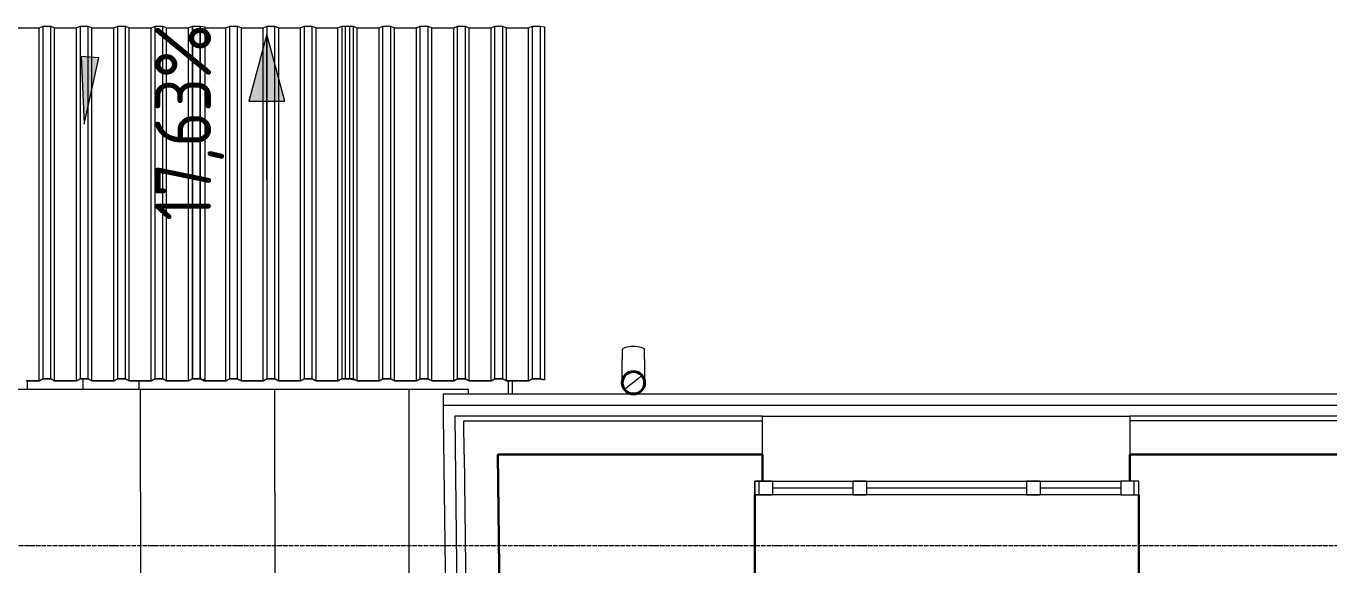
# Model space of a CAD drawing. Header units: millimetres. Extents: x -32 to 417638015, y -35 to 175284279.
# Drawn here: x 416921726 to 416927544, y 175251857 to 175254264 of the extents above; entities that cross this region are included whole.
import ezdxf

# ---------------------------------------------------------------- set-up
doc = ezdxf.new("R2010")
doc.units = ezdxf.units.MM
doc.linetypes.add('ADSK_Линия сетки', pattern=[25, 20, -2.5, 0, -2.5])
for name, color, linetype, lineweight in [('_ Окна', 7, 'Continuous', 9), ('Аннотация', 7, 'Continuous', 18), ('Крыша', 7, 'Continuous', 9), ('Крыша штриховка', 7, 'Continuous', 9), ('Лестницы', 7, 'Continuous', 9), ('Обобщенные модели', 7, 'Continuous', 18), ('Ограждение', 7, 'Continuous', 9), ('Окна', 7, 'Continuous', 9), ('Оси', 253, 'Continuous', 9), ('Перекрытие', 7, 'Continuous', 18), ('Размеры', 7, 'Continuous', 9), ('Стены наружные', 7, 'Continuous', 18), ('Стены несущие', 7, 'Continuous', 30), ('Стены отделка', 7, 'Continuous', 30), ('Стены штриховка', 7, 'Continuous', 9), ('ШТРИХОВКА', 252, 'Continuous', 15)]:
    doc.layers.add(name, color=color, linetype=linetype, lineweight=lineweight)
doc.styles.add('GOST Common_1', font='GOST_Common.ttf', dxfattribs={"width": 0.9, "height": 250})

# ---------------------------------------------------------------- blocks, each defined once
blk = doc.blocks.new('План 2 этажа')
at = {"layer": 'Аннотация'}
blk.add_hatch(color=8, dxfattribs=at).paths.add_polyline_path([(36845.90019881015, 22464.90460440402), (36911.49809984444, 22760.29727457509), (36832.80965674552, 22767.20999952516)])
at = {"layer": 'Крыша штриховка'}
h = blk.add_hatch(dxfattribs=at)
h.set_pattern_fill('FP_9', color=8, style=0, pattern_type=2)
h.set_pattern_definition([(270, (842.4123730537249, -16860.62240958988), (600, 3.673940397442059e-14), [])])
h.paths.add_polyline_path([(33323.74141419999, 13727.56721664619), (38561.40118747496, 13727.56721664619), (38561.40118747496, 13870.52345378857), (38536.45710307837, 13870.22959317787), (38450.57776135445, 21210.01757361862), (38450.57776135445, 21260.01757361865), (38561.40118747496, 21260.01757361865), (38561.40118747496, 21280.01757361874), (32084.06945066579, 21280.01757361874), (32132.05771873513, 21244.23041718635), (30695.26032159291, 19317.57779851179), (30795.99259297637, 19317.57779851179), (30775.17312824161, 19257.57779851176), (30650.5154397221, 19257.57779851176), (29869.54052628763, 18211.89248754696), (29870.68898579915, 18210.71753710327), (25704.64487799379, 13743.18219131012), (31635.99602022668, 13727.56721664619), (32964.78362577595, 13727.56721664619)])
h.paths.add_polyline_path([(11561.35737305373, 13740.41590899014), (11561.35737305373, 13740.52121366214), (11526.90253765561, 13740.50661536865)])
h.paths.add_polyline_path([(24101.35259341553, 13747.40304551386), (24081.95149433427, 13775.51460930358), (24089.82529589528, 13775.51460930358), (20054.74841904279, 18104.10539740284), (20056.47840156074, 18105.418891993), (20054.74841904279, 18104.41626330208), (19974.30713672895, 18230.27166646549), (19576.17915188265, 18230.27166646551), (19104.57185560354, 19591.0267576683), (18087.47824895289, 21182.33313963877), (18240.31163832342, 21280.01757361874), (11501.35737305379, 21280.01757361874), (11501.35737305379, 21221.22453347323), (11611.35737305379, 21221.22453347323), (11611.35737305379, 13801.2245334732), (11561.35737305379, 13801.2245334732), (11561.35737305379, 13780.41604760324), (23901.78231951559, 13747.92843756972)])
h.paths.add_polyline_path([(33423.96931647859, 13905.44827715147), (33421.46931647859, 13905.44827715147), (33420.91215508815, 13996.09896663118), (33403.90736204444, 13999.98019967676), (33385.21356566291, 14015.65609071476), (33375.77306504513, 14035.73118272199), (33376.46931647859, 14192.98216862268), (33379.48464731057, 14197.95965622224), (33383.16804628936, 14200.70759348193), (33394.3298871945, 14204.67011636771), (33409.36827938142, 14207.37405657918), (33426.46931647859, 14208.43301834129), (33451.46931647859, 14206.36299698904), (33464.77158981928, 14202.72078343252), (33472.38280845492, 14198.75878977624), (33474.765607793, 14196.98114279278), (33476.46931647859, 14192.98216862228), (33476.46931647859, 14033.81371124303), (33465.56089060195, 14013.16213150732), (33447.17518431653, 13999.5565600233), (33431.46931647859, 13994.83058080769), (33430.7994434975, 13905.44827715147), (33425.17522125307, 13905.44827715147)])
h.paths.add_polyline_path([(16661.35737305379, 13905.44827715147), (16656.35737305379, 13905.44827715147), (16655.80021166336, 13996.09896663129), (16638.79541861964, 13999.98019967687), (16620.10162223811, 14015.65609071486), (16610.66112162033, 14035.73118272208), (16611.35737305379, 14192.98216862257), (16614.37270388578, 14197.95965622235), (16618.05610286456, 14200.70759348203), (16629.21794376971, 14204.67011636782), (16644.25633595663, 14207.3740565793), (16661.35737305379, 14208.43301834139), (16686.35737305379, 14206.36299698914), (16699.65964639449, 14202.72078343262), (16707.27086503012, 14198.75878977635), (16709.6536643682, 14196.98114279288), (16711.35737305379, 14192.98216862278), (16711.35737305379, 14033.8137112431), (16700.44894717715, 14013.16213150743), (16682.06324089185, 13999.55656002341), (16666.35737305379, 13994.8305808078), (16665.6875000727, 13905.44827715147), (16662.65146827931, 13905.44827715147)])
at = {"layer": 'Обобщенные модели', "lineweight": 9}
h = blk.add_hatch(dxfattribs=at)
h.set_pattern_fill('FP_14', color=8, style=0, pattern_type=2)
h.set_pattern_definition([(45, (686.3577084516219, 338.6995736186218), (-106.0660171779821, 106.0660171779821), [])])
h.paths.add_polyline_path([(39298.21170845161, 21260.01757361865), (39319.90589540748, 21264.96913022348), (39337.303282575, 21278.84308352572), (39346.9581040607, 21298.89152692083), (39346.9581040607, 21321.14362031645), (39337.303282575, 21341.19206371157), (39319.90589540748, 21355.06601701373), (39298.21170845161, 21360.01757361863), (39276.51752149571, 21355.06601701373), (39259.12013432819, 21341.19206371157), (39249.46531284252, 21321.14362031645), (39249.46531284252, 21298.89152692083), (39259.12013432819, 21278.84308352572), (39277.89611986862, 21264.65447414106)])
at = {"layer": 'Размеры'}
blk.add_hatch(color=8, dxfattribs=at).paths.add_polyline_path([(37662.05147487484, 22867.00263257161), (37581.66671714553, 22567.00263257161), (37742.4362326042, 22567.00263257161)])
at = {"layer": '_ Окна', "color": 8, "lineweight": 18}
for p, q in [((39839.57935870584, 20810.01757361864), (39839.57935870584, 20870.01757361864)), ((39839.57935870584, 20870.01757361864), (39919.57935870584, 20870.01757361864)), ((39919.57935870584, 20870.01757361864), (39919.57935870584, 20810.01757361864)), ((40279.57935870584, 20810.01757361864), (40279.57935870584, 20870.01757361864)), ((40279.57935870584, 20870.01757361864), (40339.57935870584, 20870.01757361864)), ((40339.57935870584, 20870.01757361864), (40339.57935870584, 20810.01757361864)), ((41054.57935870584, 20810.01757361864), (41054.57935870584, 20870.01757361864)), ((41054.57935870584, 20870.01757361864), (41114.57935870584, 20870.01757361864)), ((41114.57935870584, 20870.01757361864), (41114.57935870584, 20810.01757361864)), ((41474.57935870584, 20870.01757361864), (41474.57935870584, 20810.01757361864)), ((41554.57935870584, 20870.01757361864), (41474.57935870584, 20870.01757361864)), ((41554.57935870584, 20810.01757361864), (41554.57935870584, 20870.01757361864)), ((39919.57935870584, 20810.01757361864), (39839.57935870584, 20810.01757361864)), ((40339.57935870584, 20810.01757361864), (40279.57935870584, 20810.01757361864)), ((41114.57935870584, 20810.01757361864), (41054.57935870584, 20810.01757361864)), ((41474.57935870584, 20810.01757361864), (41554.57935870584, 20810.01757361864))]:
    blk.add_line(p, q, dxfattribs=at)
at = {"layer": '_ Окна', "color": 8}
for p, q in [((39859.57935870584, 20810.01757361864), (39859.57935870584, 20870.01757361864)), ((39919.57935870584, 20840.01757361862), (40279.57935870584, 20840.01757361862)), ((40339.57935870584, 20840.01757361862), (41054.57935870584, 20840.01757361862)), ((41114.57935870584, 20840.01757361862), (41474.57935870584, 20840.01757361862)), ((41534.57935870584, 20810.01757361864), (41534.57935870584, 20870.01757361864))]:
    blk.add_line(p, q, dxfattribs=at)
at = {"layer": 'Аннотация', "color": 8}
for p, q in [((36911.49809984444, 22760.29727457509), (36832.80965674552, 22767.20999952516)), ((36832.80965674552, 22767.20999952516), (36845.90019881015, 22464.90460440402)), ((36845.90019881015, 22464.90460440402), (36911.49809984444, 22760.29727457509))]:
    blk.add_line(p, q, dxfattribs=at)
at = {"layer": 'Крыша', "color": 8}
for p, q in [((38561.40118747496, 21280.01757361872), (32084.06945066573, 21280.01757361872)), ((38561.40118747496, 21260.01757361863), (38561.40118747496, 21280.01757361872))]:
    blk.add_line(p, q, dxfattribs=at)
at = {"layer": 'Лестницы', "color": 8}
for p, q in [((36840.72826488497, 21280.01757361872), (36840.72826488497, 21326.97086052234)), ((36840.72826488497, 21280.01757361872), (36840.72826488497, 21326.97086052234)), ((37090.72826488497, 21280.01757361872), (37090.72826488497, 21318.5489239055)), ((37090.72826488497, 21280.01757361872), (37090.72826488497, 21318.5489239055))]:
    blk.add_line(p, q, dxfattribs=at)
at = {"layer": 'Обобщенные модели', "color": 8}
for p, q in [((36547.36088201913, 22894.24132872502), (36645.06088201913, 22894.24132872502)), ((36645.06088201913, 22894.24132872502), (36662.06088201913, 22902.66326534187)), ((36645.06088201914, 21318.54892390549), (36645.06088201913, 22894.24132872502)), ((36662.06088201913, 22902.66326534187), (36697.06088201913, 22902.66326534187)), ((36662.06088201914, 21326.97086052233), (36662.06088201913, 22902.66326534187)), ((36697.06088201913, 22902.66326534187), (36714.06088201913, 22894.24132872502)), ((36697.06088201914, 21326.97086052233), (36697.06088201913, 22902.66326534187)), ((36714.06088201913, 22894.24132872502), (36811.76088201913, 22894.24132872502)), ((36714.06088201914, 21318.54892390549), (36714.06088201913, 22894.24132872502)), ((36811.76088201913, 22894.24132872502), (36828.76088201913, 22902.66326534187)), ((36811.76088201915, 21318.54892390549), (36811.76088201913, 22894.24132872502)), ((36828.76088201913, 22902.66326534187), (36863.76088201914, 22902.66326534188)), ((36828.76088201915, 21326.97086052233), (36828.76088201913, 22902.66326534187)), ((36863.76088201914, 22902.66326534188), (36880.76088201914, 22894.24132872502)), ((36863.76088201915, 21326.97086052234), (36863.76088201914, 22902.66326534188)), ((36880.76088201914, 22894.24132872502), (36978.46088201914, 22894.24132872502)), ((36880.76088201915, 21318.5489239055), (36880.76088201914, 22894.24132872502)), ((36978.46088201914, 22894.24132872502), (36995.46088201914, 22902.66326534188)), ((36978.46088201914, 21318.5489239055), (36978.46088201914, 22894.24132872502)), ((36995.46088201914, 22902.66326534188), (37030.46088201913, 22902.66326534188)), ((36995.46088201914, 21326.97086052234), (36995.46088201914, 22902.66326534188)), ((37030.46088201913, 22902.66326534188), (37047.46088201914, 22894.24132872502)), ((37030.46088201914, 21326.97086052234), (37030.46088201913, 22902.66326534188)), ((37047.46088201914, 22894.24132872502), (37145.16088201913, 22894.24132872502)), ((37047.46088201914, 21318.5489239055), (37047.46088201914, 22894.24132872502)), ((37145.16088201913, 22894.24132872502), (37162.16088201913, 22902.66326534188)), ((37145.16088201914, 21318.5489239055), (37145.16088201913, 22894.24132872502)), ((37162.16088201913, 22902.66326534186), (37197.16088201913, 22902.66326534187)), ((37162.16088201914, 21326.97086052233), (37162.16088201913, 22902.66326534186)), ((37162.16088201913, 22902.66326534188), (37197.16088201913, 22902.66326534188)), ((37162.16088201914, 21326.97086052234), (37162.16088201913, 22902.66326534188)), ((37197.16088201913, 22902.66326534187), (37214.16088201913, 22894.24132872502)), ((37197.16088201914, 21326.97086052233), (37197.16088201913, 22902.66326534187)), ((37197.16088201913, 22902.66326534188), (37214.16088201913, 22894.24132872502)), ((37197.16088201914, 21326.97086052234), (37197.16088201913, 22902.66326534188)), ((37214.16088201913, 22894.24132872502), (37311.86088201913, 22894.24132872502)), ((37214.16088201914, 21318.54892390549), (37214.16088201913, 22894.24132872502)), ((37214.16088201913, 22894.24132872502), (37311.86088201913, 22894.24132872502)), ((37214.16088201914, 21318.5489239055), (37214.16088201913, 22894.24132872502)), ((37311.86088201913, 22894.24132872502), (37328.86088201913, 22902.66326534187)), ((37311.86088201913, 22894.24132872502), (37328.86088201913, 22902.66326534188)), ((37311.86088201914, 21318.54892390549), (37311.86088201913, 22894.24132872502)), ((37311.86088201914, 21318.5489239055), (37311.86088201913, 22894.24132872502)), ((37328.86088201913, 22902.66326534187), (37363.86088201914, 22902.66326534187)), ((37328.86088201914, 21326.97086052233), (37328.86088201913, 22902.66326534187)), ((37328.86088201913, 22902.66326534188), (37363.86088201914, 22902.66326534188)), ((37328.86088201913, 22902.66326534188), (37328.86088201914, 21326.97086052234)), ((37363.86088201914, 21326.97086052233), (37363.86088201914, 22902.66326534187)), ((37363.86088201914, 22902.66326534188), (37383.86088201914, 22899.19030178853)), ((37363.86088201914, 22902.66326534188), (37363.86088201914, 21326.97086052234)), ((37383.86088201914, 22899.19030178853), (37383.86088201914, 21323.49789696901)), ((37383.86088201914, 22894.24132872502), (37478.56088201913, 22894.24132872502)), ((37478.56088201913, 22894.24132872502), (37495.56088201913, 22902.66326534187)), ((37478.56088201914, 21318.54892390549), (37478.56088201913, 22894.24132872502)), ((37495.56088201913, 22902.66326534187), (37530.56088201913, 22902.66326534188)), ((37495.56088201914, 21326.97086052233), (37495.56088201913, 22902.66326534187)), ((37530.56088201913, 22902.66326534188), (37547.56088201913, 22894.24132872502)), ((37530.56088201914, 21326.97086052234), (37530.56088201913, 22902.66326534188)), ((37547.56088201913, 22894.24132872502), (37645.26088201914, 22894.24132872502)), ((37547.56088201914, 21318.5489239055), (37547.56088201913, 22894.24132872502)), ((37645.26088201914, 22894.24132872502), (37662.26088201914, 22902.66326534188)), ((37645.26088201915, 21318.5489239055), (37645.26088201914, 22894.24132872502)), ((37662.26088201914, 22902.66326534188), (37697.26088201913, 22902.66326534188)), ((37662.26088201915, 21326.97086052234), (37662.26088201914, 22902.66326534188)), ((37697.26088201913, 22902.66326534188), (37714.26088201913, 22894.24132872502)), ((37697.26088201914, 21326.97086052234), (37697.26088201913, 22902.66326534188)), ((37714.26088201913, 22894.24132872502), (37811.96088201913, 22894.24132872502)), ((37714.26088201914, 21318.5489239055), (37714.26088201913, 22894.24132872502)), ((37811.96088201913, 22894.24132872502), (37828.96088201914, 22902.66326534188)), ((37811.96088201914, 21318.5489239055), (37811.96088201913, 22894.24132872502)), ((37828.96088201914, 22902.66326534188), (37863.96088201914, 22902.66326534188)), ((37828.96088201914, 21326.97086052234), (37828.96088201914, 22902.66326534188)), ((37863.96088201914, 22902.66326534188), (37880.96088201914, 22894.24132872502)), ((37863.96088201914, 21326.97086052234), (37863.96088201914, 22902.66326534188)), ((37880.96088201914, 22894.24132872502), (37978.66088201913, 22894.24132872502)), ((37880.96088201914, 21318.5489239055), (37880.96088201914, 22894.24132872502)), ((37978.66088201913, 22894.24132872502), (37995.66088201913, 22902.66326534188)), ((37978.66088201914, 21318.5489239055), (37978.66088201913, 22894.24132872502)), ((37995.66088201913, 22902.66326534188), (38030.66088201913, 22902.66326534188)), ((37995.66088201913, 22902.66326534188), (37995.66088201914, 21326.97086052234)), ((38013.16088201913, 22902.66326534187), (38048.16088201913, 22902.66326534188)), ((38013.16088201914, 21326.97086052233), (38013.16088201913, 22902.66326534187)), ((38030.66088201913, 22902.66326534188), (38030.66088201914, 21326.97086052234)), ((38048.16088201913, 22902.66326534188), (38065.16088201913, 22894.24132872502)), ((38048.16088201914, 21326.97086052234), (38048.16088201913, 22902.66326534188)), ((38065.16088201913, 22894.24132872502), (38162.86088201913, 22894.24132872502)), ((38065.16088201914, 21318.5489239055), (38065.16088201913, 22894.24132872502)), ((38162.86088201913, 22894.24132872502), (38179.86088201913, 22902.66326534188)), ((38162.86088201914, 21318.5489239055), (38162.86088201913, 22894.24132872502)), ((38179.86088201913, 22902.66326534188), (38214.86088201913, 22902.66326534188)), ((38179.86088201914, 21326.97086052234), (38179.86088201913, 22902.66326534188)), ((38214.86088201913, 22902.66326534188), (38231.86088201913, 22894.24132872502)), ((38214.86088201914, 21326.97086052234), (38214.86088201913, 22902.66326534188)), ((38231.86088201913, 22894.24132872502), (38329.56088201913, 22894.24132872502)), ((38231.86088201914, 21318.5489239055), (38231.86088201913, 22894.24132872502)), ((38329.56088201913, 22894.24132872502), (38346.56088201913, 22902.66326534188)), ((38329.56088201914, 21318.5489239055), (38329.56088201913, 22894.24132872502)), ((38346.56088201913, 22902.66326534188), (38381.56088201913, 22902.66326534188)), ((38346.56088201914, 21326.97086052234), (38346.56088201913, 22902.66326534188)), ((38381.56088201913, 22902.66326534188), (38398.56088201913, 22894.24132872503)), ((38381.56088201914, 21326.97086052234), (38381.56088201913, 22902.66326534188)), ((38398.56088201913, 22894.24132872503), (38496.26088201913, 22894.24132872503)), ((38398.56088201914, 21318.5489239055), (38398.56088201913, 22894.24132872503)), ((38496.26088201913, 22894.24132872503), (38513.26088201913, 22902.66326534188)), ((38496.26088201914, 21318.5489239055), (38496.26088201913, 22894.24132872503)), ((38513.26088201913, 22902.66326534188), (38548.26088201913, 22902.66326534188)), ((38513.26088201914, 21326.97086052234), (38513.26088201913, 22902.66326534188)), ((38548.26088201913, 22902.66326534188), (38565.26088201913, 22894.24132872503)), ((38548.26088201914, 21326.97086052234), (38548.26088201913, 22902.66326534188)), ((38565.26088201913, 22894.24132872503), (38662.96088201913, 22894.24132872503)), ((38565.26088201914, 21318.5489239055), (38565.26088201913, 22894.24132872503)), ((38662.96088201913, 22894.24132872503), (38679.96088201913, 22902.66326534188)), ((38662.96088201914, 21318.5489239055), (38662.96088201913, 22894.24132872503)), ((38679.96088201913, 22902.66326534188), (38714.96088201913, 22902.66326534188)), ((38679.96088201914, 21326.97086052234), (38679.96088201913, 22902.66326534188)), ((38714.96088201913, 22902.66326534188), (38731.96088201913, 22894.24132872503)), ((38714.96088201914, 21326.97086052234), (38714.96088201913, 22902.66326534188)), ((38731.96088201913, 22894.24132872503), (38829.66088201913, 22894.24132872503)), ((38731.96088201914, 21318.5489239055), (38731.96088201913, 22894.24132872503)), ((38829.66088201913, 22894.24132872503), (38846.66088201913, 22902.66326534188)), ((38829.66088201914, 21318.5489239055), (38829.66088201913, 22894.24132872503)), ((38846.66088201913, 22902.66326534188), (38881.66088201913, 22902.66326534188)), ((38846.66088201913, 22902.66326534188), (38846.66088201914, 21326.97086052234)), ((38881.66088201913, 22902.66326534188), (38901.66088201913, 22899.19030178854)), ((38881.66088201913, 22902.66326534188), (38881.66088201914, 21326.97086052234)), ((38901.66088201913, 22899.19030178854), (38901.66088201914, 21323.49789696901)), ((39248.21170845165, 21456.16916143347), (39248.21170845165, 21413.6650244624)), ((39348.21170845165, 21413.6650244624), (39348.21170845165, 21456.16916143347)), ((36645.06088201914, 21318.54892390549), (36587.16306147537, 21318.54892390549)), ((36590.52679126362, 21318.28845163899), (36646.12458592392, 21318.28845163899)), ((36662.06088201914, 21326.97086052233), (36645.06088201914, 21318.54892390549)), ((36646.12458592392, 21318.28845163899), (36663.12458592392, 21326.71038825584)), ((36697.06088201914, 21326.97086052233), (36662.06088201914, 21326.97086052233)), ((36663.12458592392, 21326.71038825584), (36695.99717811437, 21326.71038825584)), ((36695.99717811437, 21326.71038825584), (36712.99717811437, 21318.28845163899)), ((36714.06088201914, 21318.54892390549), (36697.06088201914, 21326.97086052233)), ((36712.99717811437, 21318.28845163899), (36812.82458592392, 21318.28845163899)), ((36811.76088201915, 21318.54892390549), (36714.06088201914, 21318.54892390549)), ((36828.76088201915, 21326.97086052233), (36811.76088201915, 21318.54892390549)), ((36812.82458592392, 21318.28845163899), (36829.82458592392, 21326.71038825584)), ((36863.76088201915, 21326.97086052234), (36828.76088201915, 21326.97086052233)), ((36829.82458592392, 21326.71038825584), (36862.69717811437, 21326.71038825584)), ((36862.69717811437, 21326.71038825584), (36879.69717811437, 21318.288451639)), ((36880.76088201915, 21318.5489239055), (36863.76088201915, 21326.97086052234)), ((36879.69717811437, 21318.288451639), (36979.52458592392, 21318.288451639)), ((36978.46088201914, 21318.5489239055), (36880.76088201915, 21318.5489239055)), ((36995.46088201914, 21326.97086052234), (36978.46088201914, 21318.5489239055)), ((36979.52458592392, 21318.288451639), (36996.52458592392, 21326.71038825584)), ((37030.46088201914, 21326.97086052234), (36995.46088201914, 21326.97086052234)), ((36996.52458592392, 21326.71038825584), (37029.39717811436, 21326.71038825584)), ((37029.39717811436, 21326.71038825584), (37046.39717811436, 21318.288451639)), ((37047.46088201914, 21318.5489239055), (37030.46088201914, 21326.97086052234)), ((37046.39717811436, 21318.288451639), (37146.22458592392, 21318.288451639)), ((37145.16088201914, 21318.5489239055), (37047.46088201914, 21318.5489239055)), ((37162.16088201914, 21326.97086052234), (37145.16088201914, 21318.5489239055)), ((37146.22458592392, 21318.288451639), (37163.22458592392, 21326.71038825584)), ((37197.16088201914, 21326.97086052233), (37162.16088201914, 21326.97086052233)), ((37162.16088201914, 21326.97086052233), (37162.16088201914, 21326.71038825584)), ((37197.16088201914, 21326.97086052234), (37162.16088201914, 21326.97086052234)), ((37162.16088201914, 21326.71038825584), (37196.09717811437, 21326.71038825584)), ((37163.22458592392, 21326.71038825584), (37196.09717811437, 21326.71038825584)), ((37196.09717811437, 21326.71038825584), (37213.09717811437, 21318.28845163899)), ((37196.09717811437, 21326.71038825584), (37213.09717811437, 21318.288451639)), ((37214.16088201914, 21318.54892390549), (37197.16088201914, 21326.97086052233)), ((37214.16088201914, 21318.5489239055), (37197.16088201914, 21326.97086052234)), ((37213.09717811437, 21318.28845163899), (37312.92458592392, 21318.28845163899)), ((37213.09717811437, 21318.288451639), (37312.92458592392, 21318.288451639)), ((37311.86088201914, 21318.54892390549), (37214.16088201914, 21318.54892390549)), ((37311.86088201914, 21318.5489239055), (37214.16088201914, 21318.5489239055)), ((37328.86088201914, 21326.97086052233), (37311.86088201914, 21318.54892390549)), ((37328.86088201914, 21326.97086052234), (37311.86088201914, 21318.5489239055)), ((37312.92458592392, 21318.28845163899), (37329.92458592392, 21326.71038825584)), ((37312.92458592392, 21318.288451639), (37329.92458592392, 21326.71038825584)), ((37363.86088201914, 21326.97086052233), (37328.86088201914, 21326.97086052233)), ((37363.86088201914, 21326.97086052234), (37328.86088201914, 21326.97086052234)), ((37329.92458592392, 21326.71038825584), (37362.79717811436, 21326.71038825584)), ((37329.92458592392, 21326.71038825584), (37363.23956167558, 21326.71038825584)), ((37362.79717811436, 21326.71038825584), (37379.79717811436, 21318.28845163899)), ((37363.23956167558, 21326.71038825584), (37382.80022184736, 21323.31371526305)), ((37380.86088201914, 21318.54892390549), (37363.86088201914, 21326.97086052233)), ((37383.86088201914, 21323.49789696901), (37363.86088201914, 21326.97086052234)), ((37379.79717811436, 21318.28845163899), (37479.62458592392, 21318.28845163899)), ((37380.86088201914, 21318.54892390549), (37380.86088201914, 21323.65047809009)), ((37478.56088201914, 21318.54892390549), (37380.86088201914, 21318.54892390549)), ((37382.80022184736, 21323.31371526305), (37383.86088201914, 21323.49789696901)), ((37495.56088201914, 21326.97086052233), (37478.56088201914, 21318.54892390549)), ((37479.62458592392, 21318.28845163899), (37496.62458592392, 21326.71038825584)), ((37530.56088201914, 21326.97086052234), (37495.56088201914, 21326.97086052233)), ((37496.62458592392, 21326.71038825584), (37529.49717811437, 21326.71038825584)), ((37529.49717811437, 21326.71038825584), (37546.49717811436, 21318.288451639)), ((37547.56088201914, 21318.5489239055), (37530.56088201914, 21326.97086052234)), ((37546.49717811436, 21318.288451639), (37646.32458592392, 21318.288451639)), ((37645.26088201915, 21318.5489239055), (37547.56088201914, 21318.5489239055)), ((37662.26088201915, 21326.97086052234), (37645.26088201915, 21318.5489239055)), ((37646.32458592392, 21318.288451639), (37663.32458592392, 21326.71038825584)), ((37697.26088201914, 21326.97086052234), (37662.26088201915, 21326.97086052234)), ((37663.32458592392, 21326.71038825584), (37696.19717811437, 21326.71038825584)), ((37696.19717811437, 21326.71038825584), (37713.19717811437, 21318.288451639)), ((37714.26088201914, 21318.5489239055), (37697.26088201914, 21326.97086052234)), ((37713.19717811437, 21318.288451639), (37813.02458592392, 21318.288451639)), ((37811.96088201914, 21318.5489239055), (37714.26088201914, 21318.5489239055)), ((37828.96088201914, 21326.97086052234), (37811.96088201914, 21318.5489239055)), ((37813.02458592392, 21318.288451639), (37830.02458592391, 21326.71038825584)), ((37863.96088201914, 21326.97086052234), (37828.96088201914, 21326.97086052234)), ((37830.02458592391, 21326.71038825584), (37862.89717811436, 21326.71038825584)), ((37862.89717811436, 21326.71038825584), (37879.89717811436, 21318.288451639)), ((37880.96088201914, 21318.5489239055), (37863.96088201914, 21326.97086052234)), ((37879.89717811436, 21318.288451639), (37979.72458592392, 21318.288451639)), ((37978.66088201914, 21318.5489239055), (37880.96088201914, 21318.5489239055)), ((37995.66088201914, 21326.97086052234), (37978.66088201914, 21318.5489239055)), ((37979.72458592392, 21318.288451639), (37996.72458592392, 21326.71038825584)), ((38030.66088201914, 21326.97086052234), (37995.66088201914, 21326.97086052234)), ((37996.72458592392, 21326.71038825584), (38030.03956167558, 21326.71038825584)), ((38048.16088201914, 21326.97086052234), (38013.16088201914, 21326.97086052233)), ((38013.16088201914, 21326.97086052233), (38013.16088201914, 21326.71038825584)), ((38013.16088201914, 21326.71038825584), (38047.09717811436, 21326.71038825584)), ((38030.03956167558, 21326.71038825584), (38049.60022184737, 21323.31371526305)), ((38050.66088201914, 21323.49789696901), (38030.66088201914, 21326.97086052234)), ((38047.09717811436, 21326.71038825584), (38064.09717811436, 21318.288451639)), ((38065.16088201914, 21318.5489239055), (38048.16088201914, 21326.97086052234)), ((38049.60022184737, 21323.31371526305), (38050.66088201914, 21323.49789696901)), ((38050.66088201914, 21325.10025101448), (38050.66088201914, 21323.49789696901)), ((38064.09717811436, 21318.288451639), (38163.92458592392, 21318.288451639)), ((38162.86088201914, 21318.5489239055), (38065.16088201914, 21318.5489239055)), ((38179.86088201914, 21326.97086052234), (38162.86088201914, 21318.5489239055)), ((38163.92458592392, 21318.288451639), (38180.92458592392, 21326.71038825584)), ((38214.86088201914, 21326.97086052234), (38179.86088201914, 21326.97086052234)), ((38180.92458592392, 21326.71038825584), (38213.79717811436, 21326.71038825584)), ((38213.79717811436, 21326.71038825584), (38230.79717811436, 21318.288451639)), ((38231.86088201914, 21318.5489239055), (38214.86088201914, 21326.97086052234)), ((38230.79717811436, 21318.288451639), (38330.62458592391, 21318.288451639)), ((38329.56088201914, 21318.5489239055), (38231.86088201914, 21318.5489239055)), ((38346.56088201914, 21326.97086052234), (38329.56088201914, 21318.5489239055)), ((38330.62458592391, 21318.288451639), (38347.62458592391, 21326.71038825584)), ((38381.56088201914, 21326.97086052234), (38346.56088201914, 21326.97086052234)), ((38347.62458592391, 21326.71038825584), (38380.49717811436, 21326.71038825584)), ((38380.49717811436, 21326.71038825584), (38397.49717811436, 21318.288451639)), ((38398.56088201914, 21318.5489239055), (38381.56088201914, 21326.97086052234)), ((38397.49717811436, 21318.288451639), (38497.32458592392, 21318.288451639)), ((38496.26088201914, 21318.5489239055), (38398.56088201914, 21318.5489239055)), ((38513.26088201914, 21326.97086052234), (38496.26088201914, 21318.5489239055)), ((38497.32458592392, 21318.288451639), (38514.32458592392, 21326.71038825584)), ((38548.26088201914, 21326.97086052234), (38513.26088201914, 21326.97086052234)), ((38514.32458592392, 21326.71038825584), (38547.19717811436, 21326.71038825584)), ((38547.19717811436, 21326.71038825584), (38564.19717811436, 21318.288451639)), ((38565.26088201914, 21318.5489239055), (38548.26088201914, 21326.97086052234)), ((38564.19717811436, 21318.288451639), (38664.02458592391, 21318.288451639)), ((38662.96088201914, 21318.5489239055), (38565.26088201914, 21318.5489239055)), ((38679.96088201914, 21326.97086052234), (38662.96088201914, 21318.5489239055)), ((38664.02458592391, 21318.288451639), (38681.02458592391, 21326.71038825584)), ((38714.96088201914, 21326.97086052234), (38679.96088201914, 21326.97086052234)), ((38681.02458592391, 21326.71038825584), (38713.89717811436, 21326.71038825584)), ((38713.89717811436, 21326.71038825584), (38730.89717811436, 21318.288451639)), ((38731.96088201914, 21318.5489239055), (38714.96088201914, 21326.97086052234)), ((38730.89717811436, 21318.288451639), (38830.72458592391, 21318.288451639)), ((38829.66088201914, 21318.5489239055), (38731.96088201914, 21318.5489239055)), ((38846.66088201914, 21326.97086052234), (38829.66088201914, 21318.5489239055)), ((38830.72458592391, 21318.288451639), (38847.72458592391, 21326.71038825584)), ((38881.66088201914, 21326.97086052234), (38846.66088201914, 21326.97086052234)), ((38847.72458592391, 21326.71038825584), (38881.03956167558, 21326.71038825584)), ((38881.03956167558, 21326.71038825584), (38900.60022184736, 21323.31371526305)), ((38901.66088201914, 21323.49789696901), (38881.66088201914, 21326.97086052234)), ((38900.60022184736, 21323.31371526305), (38901.66088201914, 21323.49789696901))]:
    blk.add_line(p, q, dxfattribs=at)
at = {"layer": 'Обобщенные модели', "color": 8, "flags": 128}
for points in [[(39248.21170845165, 21323.03444318334), (39248.21170845165, 21324.30482413564), (39248.21170845165, 21326.96833520175), (39248.21170845165, 21329.84469666699), (39248.21170845165, 21332.92930696663), (39248.21170845165, 21336.21723138219), (39248.21170845165, 21339.703209936), (39248.21170845165, 21343.381665806), (39248.21170845165, 21347.24671424751), (39248.21170845165, 21351.2921720075), (39248.21170845165, 21355.51156721656), (39248.21170845165, 21359.89814974245), (39248.21170845165, 21364.44490198885), (39248.21170845165, 21369.14455012212), (39248.21170845165, 21373.98957570777), (39248.21170845165, 21378.97222773842), (39248.21170845165, 21384.08453503372), (39248.21170845165, 21389.31831899258), (39248.21170845165, 21394.66520667713), (39248.21170845165, 21400.1166442077), (39248.21170845165, 21405.66391044714), (39248.21170845165, 21411.29813095282), (39248.21170845165, 21413.6650244624)], [(39348.21170845165, 21413.6650244624), (39348.21170845165, 21407.99728402864), (39348.21170845165, 21402.41276496116), (39348.21170845165, 21396.92040129915), (39348.21170845165, 21391.52897965285), (39348.21170845165, 21386.24712514677), (39348.21170845165, 21381.08328762139), (39348.21170845164, 21376.04572811518), (39348.21170845164, 21371.14250564875), (39348.21170845164, 21366.38146433207), (39348.21170845164, 21361.7702208156), (39348.21170845164, 21357.3161521053), (39348.21170845164, 21353.02638376096), (39348.21170845164, 21348.90777849681), (39348.21170845164, 21344.96692520271), (39348.21170845164, 21341.21012840324), (39348.21170845164, 21337.64339817188), (39348.21170845164, 21334.27244051613), (39348.21170845164, 21331.10264824915), (39348.21170845164, 21328.13909236238), (39348.21170845164, 21325.38651391304), (39348.21170845164, 21323.03444318333)]]:
    blk.add_lwpolyline(points, dxfattribs=at)
at = {"layer": 'Обобщенные модели', "color": 8}
for radius, start, end in [(52.00000000000001, 90, 260.0131305368461), (52.00000000000003, 279.9868694631901, 90)]:
    blk.add_arc((39298.21170845161, 21310.01757361857), radius, start, end, dxfattribs=at)
at = {"layer": 'Обобщенные модели', "color": 8, "lineweight": 40}
for start, end in [(90, 270), (270, 90)]:
    blk.add_arc((39298.21170845156, 21310.0175736186), 49.99999999999996, start, end, dxfattribs=at)
at = {"layer": 'Обобщенные модели', "color": 8}
for major_axis, ratio, start_param, end_param in [((-50.00000000000001, 1.362883799528872e-13), 0.3090169943749481, 4.712388980384695, 6.283185307179597), ((-49.99999999999999, 5.857276822912619e-14), 0.3090169943749482, 3.141592653589792, 4.712388980384689)]:
    blk.add_ellipse((39298.21170845161, 21456.16916143344), major_axis=major_axis, ratio=ratio, start_param=start_param, end_param=end_param, dxfattribs=at)
at = {"layer": 'Ограждение', "color": 8}
for p, q in [((38740.3761057665, 21260.01757361863), (38740.3761057665, 21318.31345067885)), ((38740.72826488494, 21260.01757361863), (38740.72826488494, 21318.31437943789)), ((38756.72826488494, 21318.5489239055), (38756.72826488494, 21260.01757361863))]:
    blk.add_line(p, q, dxfattribs=at)
at = {"layer": 'Окна', "color": 8}
for p, q in [((39839.57935870584, 20870.01757361864), (39839.57935870584, 20810.01757361864)), ((39919.57935870584, 20870.01757361864), (39839.57935870584, 20870.01757361864)), ((39919.57935870584, 20870.01757361864), (40279.57935870584, 20870.01757361863)), ((40339.57935870584, 20870.01757361864), (40279.57935870584, 20870.01757361864)), ((40339.57935870584, 20870.01757361863), (41054.57935870584, 20870.01757361863)), ((41114.57935870584, 20870.01757361864), (41054.57935870584, 20870.01757361864)), ((41114.57935870584, 20870.01757361863), (41474.57935870584, 20870.01757361863)), ((41554.57935870584, 20870.01757361864), (41474.57935870584, 20870.01757361864)), ((41554.57935870584, 20810.01757361864), (41554.57935870584, 20870.01757361864)), ((39839.57935870584, 20810.01757361864), (39919.57935870584, 20810.01757361864)), ((40279.57935870584, 20810.01757361854), (39919.57935870584, 20810.01757361854)), ((40279.57935870584, 20810.01757361864), (40339.57935870584, 20810.01757361864)), ((41054.57935870584, 20810.01757361854), (40339.57935870584, 20810.01757361854)), ((41054.57935870584, 20810.01757361864), (41114.57935870584, 20810.01757361864)), ((41474.57935870584, 20810.01757361854), (41114.57935870584, 20810.01757361854)), ((41474.57935870584, 20810.01757361864), (41554.57935870584, 20810.01757361864))]:
    blk.add_line(p, q, dxfattribs=at)
at = {"layer": 'Оси', "color": 8, "linetype": 'ADSK_Линия сетки'}
blk.add_line((-9428.37116507889, 20583.69959040972), (56691.21025106532, 20583.69959040951), dxfattribs=at)
at = {"layer": 'Перекрытие', "color": 8}
blk.add_line((36590.72826488497, 21318.5489239055), (36590.72826488497, 21280.01757361872), dxfattribs=at)
at = {"layer": 'Размеры', "color": 8}
for p, q in [((37662.05147487484, 22867.00263257161), (37581.66671714553, 22567.00263257161)), ((37742.4362326042, 22567.00263257161), (37662.05147487484, 22867.00263257161)), ((37581.66671714553, 22567.00263257161), (37742.4362326042, 22567.00263257161))]:
    blk.add_line(p, q, dxfattribs=at)
at = {"layer": 'Размеры', "color": 8, "lineweight": 20}
blk.add_line((37662.05147487484, 22217.33175837661), (37662.05147487484, 22867.00263257161), dxfattribs=at)
at = {"layer": 'Стены наружные', "color": 8}
for p, q in [((38450.57776135439, 21160.01757361863), (38450.57776135439, 21260.01757361863)), ((38450.57776135439, 21260.01757361863), (43620.57722394005, 21260.0175736186)), ((38450.57776135439, 21210.01757361863), (43620.57722394005, 21210.0175736186)), ((38536.45710307831, 13870.22959317785), (38450.57776135439, 21160.01757361862)), ((39874.57935870584, 21160.01757361862), (41514.57935870584, 21160.01757361861))]:
    blk.add_line(p, q, dxfattribs=at)
at = {"layer": 'Стены несущие', "color": 8}
for p, q in [((38692.59714668232, 20990.01757361862), (38766.2352809133, 14739.31309634425)), ((38692.59714668232, 20990.01757361862), (39874.57935870584, 20990.01757361862)), ((39874.57935870584, 20870.01757361865), (39874.57935870584, 20990.01757361862)), ((43624.57722394005, 20990.01757361862), (41514.57935870584, 20990.01757361862)), ((41514.57935870584, 20990.01757361862), (41514.57935870584, 20870.01757361865)), ((39839.57935870584, 20430.01757361861), (39839.57935870584, 20810.01757361864)), ((41554.57935870584, 20810.01757361863), (41554.57935870584, 20430.01757361861))]:
    blk.add_line(p, q, dxfattribs=at)
at = {"layer": 'Стены отделка', "color": 8, "lineweight": 9}
for p, q in [((39874.57935870584, 21160.01757361862), (38500.58123089967, 21160.01757361862)), ((38500.58123089967, 21160.01757361862), (38576.24846427049, 14737.07490467216)), ((38542.58673804638, 20990.01757361862), (38540.81962200772, 21140.01757361862)), ((39874.57935870584, 20990.01757361862), (39874.57935870584, 21160.01757361862)), ((43624.57722394005, 21160.01757361862), (41514.57935870584, 21160.01757361862)), ((41514.57935870584, 21160.01757361862), (41514.57935870584, 20990.01757361862)), ((41515.57935870584, 21140.01757361862), (41514.57935870584, 21140.01757361862)), ((38766.23528091318, 14739.31309634425), (38692.59714668221, 20990.01757361862)), ((38692.59714668221, 20990.01757361862), (38692.59714668232, 20990.01757361862))]:
    blk.add_line(p, q, dxfattribs=at)
at = {"layer": 'Стены штриховка', "color": 8}
for p, q in [((38540.81962200772, 21140.01757361862), (39874.57935870584, 21140.01757361862)), ((43620.57722394005, 21140.01757361862), (41515.57935870584, 21140.01757361862)), ((38542.58673804638, 20990.01757361862), (38616.23390887066, 14738.54603353284))]:
    blk.add_line(p, q, dxfattribs=at)
at = {"layer": 'Размеры', "color": 8, "style": 'GOST Common_1', "width": 0.9}
blk.add_text('17,63%%%', height=250, rotation=90, dxfattribs=at).set_placement((37412.45401073841, 22032.86134843106))

msp = doc.modelspace()

# ---------------------------------------------------------------- block references
at = {"layer": 'ШТРИХОВКА'}
msp.add_blockref('План 2 этажа', (416885140.0062945, 175231360.8653707), dxfattribs=at)

doc.saveas('drawing.dxf')
